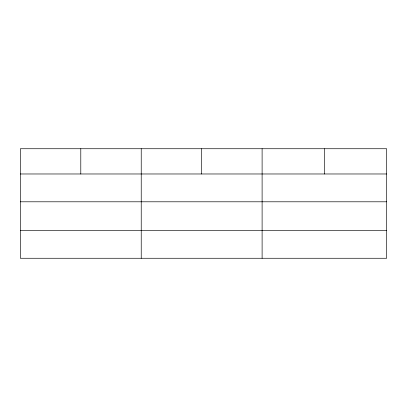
<?xml version="1.0" encoding="UTF-8"?>
<svg xmlns="http://www.w3.org/2000/svg" width="407" height="407" viewBox="0 0 407 407"><rect width="100%" height="100%" fill="white"/><g stroke="black" fill="none" stroke-linecap="round" stroke-linejoin="round"><path stroke-width="0.61" d="M386.65 201.796L386.65 148.733L20.35 148.733L20.35 258.267L386.65 258.267L386.65 201.796L20.35 201.796M20.35 173.977L386.65 173.977M20.35 230.448L386.65 230.448M324.379 148.733L324.379 173.977M262.108 148.733L262.108 258.267M201.668 148.733L201.668 173.977M141.229 148.733L141.229 258.267M80.79 148.733L80.79 173.977"/></g></svg>
